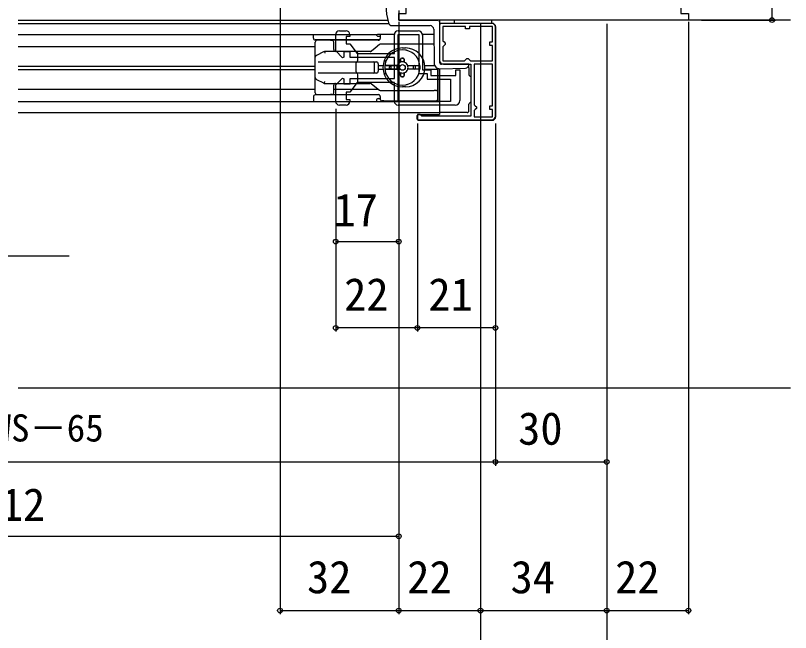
# Model space of a CAD drawing. Units: millimetres, scale not verified. Extents: x -525 to 525, y -783 to 778.
# Drawn here: x -210.2 to -1.5, y -613.1 to -446.9 of the extents above; entities that cross this region are included whole.
import ezdxf
from ezdxf.enums import TextEntityAlignment as Align

# ---------------------------------------------------------------- set-up
doc = ezdxf.new("R2010")
doc.units = ezdxf.units.MM
doc.header["$LTSCALE"] = 4
for name, color, linetype in [('0-2_YKK_11', 7, 'Continuous'), ('0-3_YKK_11E', 7, 'Continuous'), ('0-4_YKK_12', 2, 'Continuous'), ('0-5_YKK_13', 4, 'Continuous'), ('0-7_YKK_D', 6, 'Continuous'), ('0-9_YSS_K', 3, 'Continuous')]:
    doc.layers.add(name, color=color, linetype=linetype)
doc.styles.add('ＭＳ ゴシック', font='')
doc.styles.get('ＭＳ ゴシック').set_extended_font_data('MS Gothic')

msp = doc.modelspace()

# ---------------------------------------------------------------- linework, layer by layer
at = {"layer": '0-2_YKK_11'}
msp.add_line((-81, -474.067), (-81, -450.067), dxfattribs=at)
for points in [[(-34.3, -438.168), (-31, -438.168), (-31, -446.368), (-29, -446.368), (-29, -448.168), (-68, -448.168), (-107, -448.168), (-107, -446.368), (-105, -446.368), (-105, -438.168), (-101.7, -438.168)], [(-82, -449.067), (-96, -449.067), (-96, -459.067)], [(-95, -460.067), (-87.6, -460.067), (-87.6, -474.067), (-100.8, -474.067), (-101, -473.867), (-101.3, -473.567), (-102, -473.567), (-102, -475.067), (-82, -475.067)]]:
    msp.add_lwpolyline(points, dxfattribs=at)
for points in [[(-87.7, -459.167), (-81.8, -459.167), (-81.8, -455.067), (-82.5, -455.067), (-82.5, -454.067), (-81.8, -454.067), (-81.8, -449.867), (-88, -449.867), (-88, -450.567), (-89, -450.567), (-89, -449.867), (-95.1, -449.867), (-95.1, -453.767), (-94.8, -454.067), (-94.5, -454.367), (-94.5, -454.767), (-94.8, -455.067), (-95.1, -455.367), (-95.1, -459.167), (-89.3, -459.167), (-89, -458.867), (-88.7, -458.567), (-88.3, -458.567), (-88, -458.867)], [(-86.7, -460.067), (-86.7, -470.967), (-86.4, -471.267), (-86.1, -471.567), (-86.1, -471.967), (-86.4, -472.267), (-86.7, -472.567), (-86.7, -474.267), (-81.8, -474.267), (-81.8, -472.267), (-82.5, -472.267), (-82.5, -471.267), (-81.8, -471.267), (-81.8, -460.067)]]:
    msp.add_lwpolyline(points, close=True, dxfattribs=at)
for centre, start, end in [((-82, -450.067), 0.00001, 89.99999), ((-95, -459.067), 180.00001, 269.99999), ((-82, -474.067), 270.00001, 359.99999)]:
    msp.add_arc(centre, 1, start, end, dxfattribs=at)
at = {"layer": '0-3_YKK_11E'}
for p, q in [((-123, -451.067), (-121.2, -451.067)), ((-107.2, -451.067), (-101.8, -451.067)), ((-121.2, -471.067), (-123, -471.067)), ((-91.8, -471.067), (-107.2, -471.067))]:
    msp.add_line(p, q, dxfattribs=at)
for points in [[(-124, -470.067), (-124, -465.643), (-122.171, -463.814), (-121.8, -463.967), (-121.8, -465.367), (-120.1, -465.367), (-120.1, -463.867), (-108.2, -463.867), (-108.2, -458.267), (-120.1, -458.267), (-120.1, -456.767), (-121.8, -456.767), (-121.8, -458.168), (-122.171, -458.321), (-124, -456.492), (-124, -452.067)], [(-120.2, -452.067), (-120.2, -452.567), (-121.2, -452.567), (-121.2, -454.567), (-120.2, -454.567), (-118.2, -457.167), (-108.2, -457.167), (-108.2, -452.067)], [(-100.6, -452.267), (-100.6, -461.567), (-98.4, -461.567), (-98.4, -463.067), (-91.6, -463.067), (-91.6, -461.567), (-90.6, -461.567), (-90.6, -469.867)], [(-108.2, -470.067), (-108.2, -464.967), (-118.2, -464.967), (-120.2, -467.567), (-121.2, -467.567), (-121.2, -469.567), (-120.2, -469.567), (-120.2, -470.067)]]:
    msp.add_lwpolyline(points, dxfattribs=at)
msp.add_lwpolyline([(-107.2, -470.067), (-107.2, -452.067), (-101.6, -452.067), (-101.6, -462.567), (-99.4, -462.567), (-99.4, -464.067), (-93.1, -464.067), (-93.1, -470.067)], close=True, dxfattribs=at)
for centre, radius, start, end in [((-123, -452.067), 1, 90.00001, 179.99999), ((-121.2, -452.067), 1, 0.00001, 89.99999), ((-107.2, -452.067), 1, 90.00001, 179.99999), ((-101.8, -452.267), 1.2, 0.00001, 89.99999), ((-123, -470.067), 1, 180.00001, 269.99999), ((-121.2, -470.067), 1, 270.00001, 359.99999), ((-107.2, -470.067), 1, 180.00001, 269.99999), ((-91.8, -469.867), 1.2, 270.00001, 359.99999)]:
    msp.add_arc(centre, radius, start, end, dxfattribs=at)
at = {"layer": '0-4_YKK_12'}
for p, q in [((-209.528, -448.168), (-109.98, -448.168)), ((-107, -448.168), (-106.5, -448.168)), ((-96.028, -448.167), (-96.028, -459.567)), ((-1.5, -448.168), (-29.5, -448.168)), ((-209.528, -449.067), (-109.733, -449.067)), ((-209.528, -449.067), (-109.733, -449.067)), ((-108.228, -452.067), (-112.761, -452.067)), ((-97.606, -452.067), (-100.632, -452.067)), ((-96.028, -461.273), (-96.028, -463.067)), ((-124.525, -466.817), (-112.494, -466.817)), ((-126.846, -470.067), (-96.028, -470.067)), ((-129.553, -473.067), (-96.028, -473.067))]:
    msp.add_line(p, q, dxfattribs=at)
for points in [[(-209.528, -452.067), (-135.309, -452.067), (-112.873, -452.067)], [(-209.528, -455.317), (-135.072, -455.317), (-129.525, -455.317)], [(-209.528, -460.617), (-139.708, -460.617), (-129.525, -460.617)], [(-209.528, -461.517), (-140.573, -461.517), (-129.525, -461.517)], [(-209.528, -466.817), (-142.661, -466.817), (-129.525, -466.817)], [(-209.528, -470.067), (-142.828, -470.067), (-126.846, -470.067)], [(-209.528, -473.067), (-142.828, -473.067), (-129.553, -473.067)]]:
    msp.add_lwpolyline(points, dxfattribs=at)
at = {"layer": '0-5_YKK_13'}
for p, q in [((-107, -445.633), (-107, -448.168)), ((-107, -448.168), (-96.5, -448.168)), ((-96, -448.668), (-96, -459.567)), ((-108.805, -449.652), (-107, -449.668)), ((-107, -449.668), (-98.591, -449.668)), ((-97.591, -450.659), (-97.511, -459.787)), ((-96, -449.567), (-96, -459.568)), ((-81.9, -449.067), (-95.5, -449.067)), ((-80.9, -474.167), (-80.9, -450.067)), ((-130.025, -453.034), (-130.025, -452.067)), ((-112.525, -452.534), (-112.025, -452.534)), ((-112.025, -452.434), (-112.025, -453.134)), ((-129.525, -467.734), (-129.525, -454.134)), ((-125.362, -453.634), (-129.025, -453.634)), ((-125.362, -453.634), (-125.04, -453.634)), ((-125.025, -453.634), (-125.04, -453.634)), ((-124.525, -456.126), (-124.525, -454.134)), ((-97.584, -454.684), (-111.853, -454.684)), ((-127.293, -456.76), (-129.152, -457.689)), ((-127.025, -456.626), (-127.293, -456.76)), ((-127.025, -456.626), (-126.907, -457.126)), ((-118.119, -456.626), (-127.025, -456.626)), ((-114.687, -456.626), (-118.119, -456.626)), ((-118.076, -458.934), (-118.076, -457.126)), ((-114.525, -456.626), (-114.696, -456.626)), ((-114.525, -456.626), (-114.389, -456.52)), ((-107.025, -456.284), (-106.994, -456.284)), ((-106.025, -455.684), (-105.225, -455.684)), ((-105.055, -456.284), (-105.025, -456.284)), ((-106.525, -458.734), (-106.525, -459.519)), ((-106.525, -459.519), (-106.525, -458.734)), ((-105.825, -458.434), (-106.225, -458.434)), ((-106.225, -458.434), (-105.825, -458.434)), ((-105.525, -458.734), (-105.525, -459.519)), ((-105.525, -459.519), (-105.525, -458.734)), ((-128.744, -459.434), (-127.069, -459.434)), ((-127.069, -459.434), (-118.119, -459.434)), ((-118.525, -462.134), (-118.525, -459.734)), ((-113.525, -462.134), (-113.525, -459.734)), ((-112.525, -459.934), (-112.525, -461.934)), ((-112.525, -460.434), (-111.251, -460.434)), ((-107.439, -460.434), (-110.748, -460.434)), ((-110.446, -460.434), (-107.439, -460.434)), ((-109.525, -461.134), (-109.525, -460.734)), ((-109.525, -461.134), (-109.525, -460.734)), ((-109.025, -461.434), (-109.025, -460.434)), ((-104.61, -460.434), (-101.301, -460.434)), ((-104.61, -460.434), (-101.603, -460.434)), ((-103.025, -461.434), (-103.025, -460.434)), ((-102.525, -461.134), (-102.525, -460.734)), ((-102.525, -461.134), (-102.525, -460.734)), ((-99.999, -460.434), (-97.386, -460.434)), ((-96.525, -461.117), (-96.525, -470.067)), ((-96.525, -466.684), (-96.525, -461.117)), ((-96, -461.274), (-96, -473.567)), ((-95.972, -461.274), (-89.074, -461.093)), ((-88.1, -461.067), (-88.1, -462.867)), ((-127.069, -462.434), (-128.744, -462.434)), ((-118.119, -462.434), (-127.069, -462.434)), ((-112.525, -461.434), (-111.251, -461.434)), ((-107.439, -461.434), (-110.748, -461.434)), ((-110.446, -461.434), (-107.439, -461.434)), ((-106.525, -462.348), (-106.525, -463.134)), ((-106.525, -463.134), (-106.525, -462.348)), ((-105.525, -462.348), (-105.525, -463.134)), ((-105.525, -463.134), (-105.525, -462.348)), ((-101.301, -461.434), (-104.61, -461.434)), ((-99.999, -461.434), (-96.525, -461.434)), ((-129.152, -464.166), (-129.525, -463.98)), ((-129.152, -464.166), (-127.293, -465.096)), ((-127.293, -465.096), (-127.025, -465.23)), ((-127.025, -465.23), (-126.907, -464.73)), ((-118.119, -465.23), (-114.688, -465.23)), ((-114.389, -465.336), (-112.16, -467.078)), ((-105.825, -463.434), (-106.225, -463.434)), ((-106.225, -463.434), (-105.825, -463.434)), ((-124.525, -467.734), (-124.525, -465.73)), ((-111.852, -467.184), (-97.438, -467.184)), ((-106.994, -465.584), (-107.025, -465.584)), ((-105.225, -466.184), (-106.025, -466.184)), ((-105.025, -465.584), (-105.055, -465.584)), ((-97.025, -467.184), (-97.438, -467.184)), ((-130.025, -468.834), (-130.025, -470.067)), ((-129.025, -468.234), (-125.362, -468.234)), ((-125.04, -468.234), (-125.362, -468.234)), ((-125.04, -468.234), (-125.025, -468.234)), ((-124.025, -468.234), (-112.439, -468.234)), ((-112.525, -469.334), (-112.025, -469.334)), ((-112.025, -468.734), (-112.025, -469.434)), ((-111.025, -469.934), (-111.525, -469.934)), ((-111.025, -469.934), (-97.025, -469.934)), ((-88.1, -472.568), (-88.1, -470.867)), ((-101.8, -473.567), (-96, -473.567)), ((-88.6, -473.067), (-96, -473.067)), ((-102.1, -474.867), (-102.1, -473.867)), ((-101.8, -475.167), (-81.9, -475.167))]:
    msp.add_line(p, q, dxfattribs=at)
msp.add_lwpolyline([(-92, -449.067), (-92, -448.147), (-82, -448.147), (-82, -449.067)], close=True, dxfattribs=at)
for points in [[(-112.225, -453.534), (-113.079, -453.534), (-129.525, -453.534)], [(-112.439, -453.634), (-113.093, -453.634), (-125.025, -453.634)], [(-112.16, -454.789), (-113.39, -455.744), (-114.389, -456.52)], [(-111.853, -454.684), (-112.025, -454.684), (-112.16, -454.789)], [(-118.119, -459.434), (-113.909, -459.434), (-113.025, -459.434)], [(-110.446, -460.434), (-110.562, -460.434), (-110.614, -460.434), (-110.66, -460.434), (-110.697, -460.434), (-110.725, -460.434), (-110.741, -460.434), (-110.748, -460.434)], [(-88.1, -460.093), (-88.1, -460.067), (-95.5, -460.067)], [(-113.025, -462.434), (-116.395, -462.434), (-118.119, -462.434)], [(-118.076, -464.73), (-118.076, -463.458), (-118.076, -462.934)], [(-110.748, -461.434), (-110.741, -461.434), (-110.725, -461.434), (-110.697, -461.434), (-110.66, -461.434), (-110.614, -461.434), (-110.562, -461.434), (-110.446, -461.434)], [(-101.603, -461.434), (-101.488, -461.434), (-101.436, -461.434), (-101.39, -461.434), (-101.352, -461.434), (-101.324, -461.434), (-101.309, -461.434), (-101.301, -461.434)], [(-127.025, -465.23), (-120.74, -465.23), (-118.119, -465.23)], [(-96.525, -469.434), (-96.525, -467.684), (-96.525, -466.684)], [(-112.225, -468.334), (-124.824, -468.334), (-129.525, -468.334)], [(-125.025, -468.234), (-124.703, -468.234), (-124.025, -468.234)]]:
    msp.add_lwpolyline(points, dxfattribs=at)
msp.add_circle((-106.025, -460.934), 0.75, dxfattribs=at)
for centre, radius, start, end in [((-94.875, -444.167), 15.625, 162.21648, 197.85555), ((-96.5, -448.668), 0.5, 0, 90), ((-108.796, -448.652), 1, 197.85555, 269.5), ((-98.591, -450.668), 1, 0.5, 90), ((-95.5, -449.567), 0.5, 90, 180), ((-81.9, -450.067), 1, 0, 90), ((-112.525, -452.034), 0.5, 195.47348, 219.07095), ((-112.525, -452.034), 0.5, 219.07095, 270), ((-111.525, -452.434), 0.5, 132.84403, 180), ((-129.525, -453.034), 0.5, 180, 270), ((-129.025, -454.134), 0.5, 90, 180), ((-125.025, -454.134), 0.5, 0, 90), ((-112.525, -453.134), 0.5, 270, 0), ((-111.853, -455.184), 0.5, 90, 127.83789), ((-124.025, -456.126), 0.5, 180, 270), ((-114.696, -456.126), 0.5, 270, 307.83789), ((-106.025, -460.934), 5.25, 90, 270), ((-106.025, -460.934), 4.75, 6.04233, 173.95767), ((-107.025, -456.784), 0.5, 90, 120.18877), ((-105.225, -460.934), 5.25, 270, 90), ((-105.025, -456.784), 0.5, 59.81123, 90), ((-110.333, -458.934), 0.5, 155.09894, 248.1159), ((-106.225, -458.734), 0.3, 90, 180), ((-106.225, -458.734), 0.3, 90, 180), ((-105.825, -458.734), 0.3, 360, 90), ((-105.825, -458.734), 0.3, 360, 90), ((-118.225, -459.734), 0.3, 90, 180), ((-113.825, -459.734), 0.3, 0, 90), ((-113.025, -459.934), 0.5, 0, 90), ((-106.025, -460.934), 4.75, 173.95767, 186.04233), ((-109.225, -460.734), 0.3, 90, 180), ((-109.225, -460.734), 0.3, 90, 180), ((-109.225, -461.134), 0.3, 180, 270), ((-109.225, -461.134), 0.3, 180, 270), ((-106.025, -460.934), 1.5, 160.52878, 199.47122), ((-106.025, -460.934), 1.5, 109.47123, 160.52878), ((-106.025, -460.934), 1.5, 70.52877, 109.47123), ((-106.025, -460.934), 1.5, 19.47122, 70.52877), ((-106.025, -460.934), 1.5, 340.52878, 19.47122), ((-102.825, -460.734), 0.3, 0, 90), ((-102.825, -460.734), 0.3, 0, 90), ((-102.825, -461.134), 0.3, 270, 0), ((-102.825, -461.134), 0.3, 270, 360), ((-106.025, -460.934), 4.75, 353.95767, 6.04233), ((-96.012, -459.774), 1.5, 180.5, 271.5), ((-95.5, -459.567), 0.5, 180, 270), ((-89.1, -460.093), 1, 271.5, 0), ((-88.6, -461.067), 0.5, 0, 51.37691), ((-118.225, -462.134), 0.3, 180, 270), ((-113.825, -462.134), 0.3, 270, 0), ((-113.025, -461.934), 0.5, 270, 0), ((-110.333, -462.934), 0.5, 111.8841, 204.90106), ((-106.025, -460.934), 4.75, 186.04233, 353.95767), ((-106.025, -460.934), 1.5, 199.47122, 250.52877), ((-106.025, -460.934), 1.5, 250.52877, 289.47123), ((-106.225, -463.134), 0.3, 180, 270), ((-106.225, -463.134), 0.3, 180, 270), ((-105.825, -463.134), 0.3, 270, 0), ((-105.825, -463.134), 0.3, 270, 360), ((-106.025, -460.934), 1.5, 289.47123, 340.52878), ((-87.6, -462.867), 0.5, 180, 270), ((-124.025, -465.73), 0.5, 90, 180), ((-114.697, -465.73), 0.5, 51.9917, 90), ((-111.852, -466.684), 0.5, 231.9917, 270), ((-107.025, -465.084), 0.5, 239.81123, 270), ((-105.025, -465.084), 0.5, 270, 300.18877), ((-97.025, -466.684), 0.5, 270, 0), ((-129.525, -468.834), 0.5, 90, 180), ((-129.025, -467.734), 0.5, 180, 270), ((-125.025, -467.734), 0.5, 270, 0), ((-112.525, -469.834), 0.5, 90, 180), ((-112.525, -468.734), 0.5, 0, 90), ((-111.525, -469.434), 0.5, 180, 270), ((-97.025, -469.434), 0.5, 270, 0), ((-112.525, -469.834), 0.5, 180, 207.82627), ((-87.6, -470.867), 0.5, 90, 180), ((-101.8, -473.867), 0.3, 90, 180), ((-88.6, -472.567), 0.5, 270, 0), ((-101.8, -474.867), 0.3, 180, 270), ((-81.9, -474.167), 1, 270, 0)]:
    msp.add_arc(centre, radius, start, end, dxfattribs=at)
for centre, major_axis, ratio, start_param, end_param in [((-118.119, -457.126), (0, 0.5), 0.087489, 4.712389, 6.2831853), ((-129.025, -458.185), (0.3, 0.486), 0.822107, 1.3427634, 2.0408951), ((-128.89, -458.117), (-0.58, -0.164), 0.822107, 4.9404219, 5.3570207), ((-118.119, -458.934), (0, -0.5), 0.087489, 6.2831853, 7.8539816), ((-118.119, -462.934), (0, 0.5), 0.087489, 4.712389, 6.2831853), ((-129.025, -463.671), (-0.3, 0.486), 0.822107, 1.1006975, 1.7988292), ((-128.89, -463.738), (-0.58, 0.164), 0.822107, 0.9261646, 1.3427634), ((-118.119, -464.73), (0, -0.5), 0.087489, 6.2831853, 7.8539816)]:
    msp.add_ellipse(centre, major_axis=major_axis, ratio=ratio, start_param=start_param, end_param=end_param, dxfattribs=at)
at = {"layer": '0-7_YKK_D'}
for p, q in [((-6.5, -333.168), (-6.5, -448.168)), ((-139, -434.168), (-139, -608.167)), ((-107, -448.668), (-107, -608.167)), ((-107, -448.668), (-107, -608.167)), ((-107, -448.668), (-107, -588.167)), ((-107, -448.668), (-107, -508.832)), ((-29, -448.668), (-29, -608.167)), ((-25.5, -448.168), (-5.5, -448.168)), ((-85, -449.168), (-85, -648.167)), ((-85, -449.168), (-85, -608.167)), ((-85, -449.168), (-85, -608.167)), ((-51, -449.168), (-51, -628.167)), ((-51, -449.168), (-51, -568.167)), ((-51, -449.168), (-51, -608.167)), ((-51, -449.168), (-51, -608.167)), ((-124, -472.067), (-124, -508.832)), ((-124, -472.067), (-124, -532.068)), ((-102, -476.067), (-102, -532.068)), ((-102, -476.067), (-102, -532.068)), ((-81, -476.067), (-81, -568.167)), ((-81, -476.067), (-81, -568.167)), ((-81, -476.067), (-81, -532.068)), ((-124, -507.832), (-107, -507.832)), ((-102, -531.068), (-124, -531.068)), ((-81, -531.068), (-102, -531.068)), ((-336, -567.167), (-81, -567.167)), ((-81, -567.167), (-51, -567.167)), ((-315, -587.167), (-107, -587.167)), ((-139, -607.167), (-107, -607.167)), ((-107, -607.167), (-85, -607.167)), ((-85, -607.167), (-51, -607.167)), ((-51, -607.167), (-29, -607.167))]:
    msp.add_line(p, q, dxfattribs=at)
msp.add_lwpolyline([(-315, -511.69), (-262.6, -511.69), (-195.778, -511.69)], dxfattribs=at)
for centre in [(-6.5, -448.168), (-124, -507.832), (-107, -507.832), (-124, -531.068), (-102, -531.068), (-102, -531.068), (-81, -531.068), (-81, -567.167), (-81, -567.167), (-51, -567.167), (-107, -587.167), (-139, -607.167), (-107, -607.167), (-107, -607.167), (-85, -607.167), (-85, -607.167), (-51, -607.167), (-51, -607.167), (-29, -607.167)]:
    msp.add_circle(centre, 0.637, dxfattribs=at)
at = {"layer": '0-9_YSS_K'}
msp.add_line((-209.528, -547.167), (-1.5, -547.167), dxfattribs=at)

# ---------------------------------------------------------------- texts
at = {"layer": '0-7_YKK_D', "style": 'ＭＳ ゴシック'}
for s, height, p in [('17', 8.798, (-124.603, -506.332)), ('22', 8.798, (-121.728, -529.068)), ('21', 8.798, (-99.034, -529.068)), ('網戸出来幅＝WS－65', 7.331, (-276.426, -563.861)), ('30', 8.798, (-74.864, -565.167)), ('WS－112', 8.798, (-244.171, -585.667)), ('32', 8.798, (-131.728, -605.167)), ('22', 8.798, (-104.728, -605.167)), ('34', 8.798, (-76.898, -605.167)), ('22', 8.798, (-48.728, -605.167))]:
    msp.add_text(s, height=height, dxfattribs=at).set_placement(p, align=Align.BOTTOM_LEFT)

doc.saveas('drawing.dxf')
